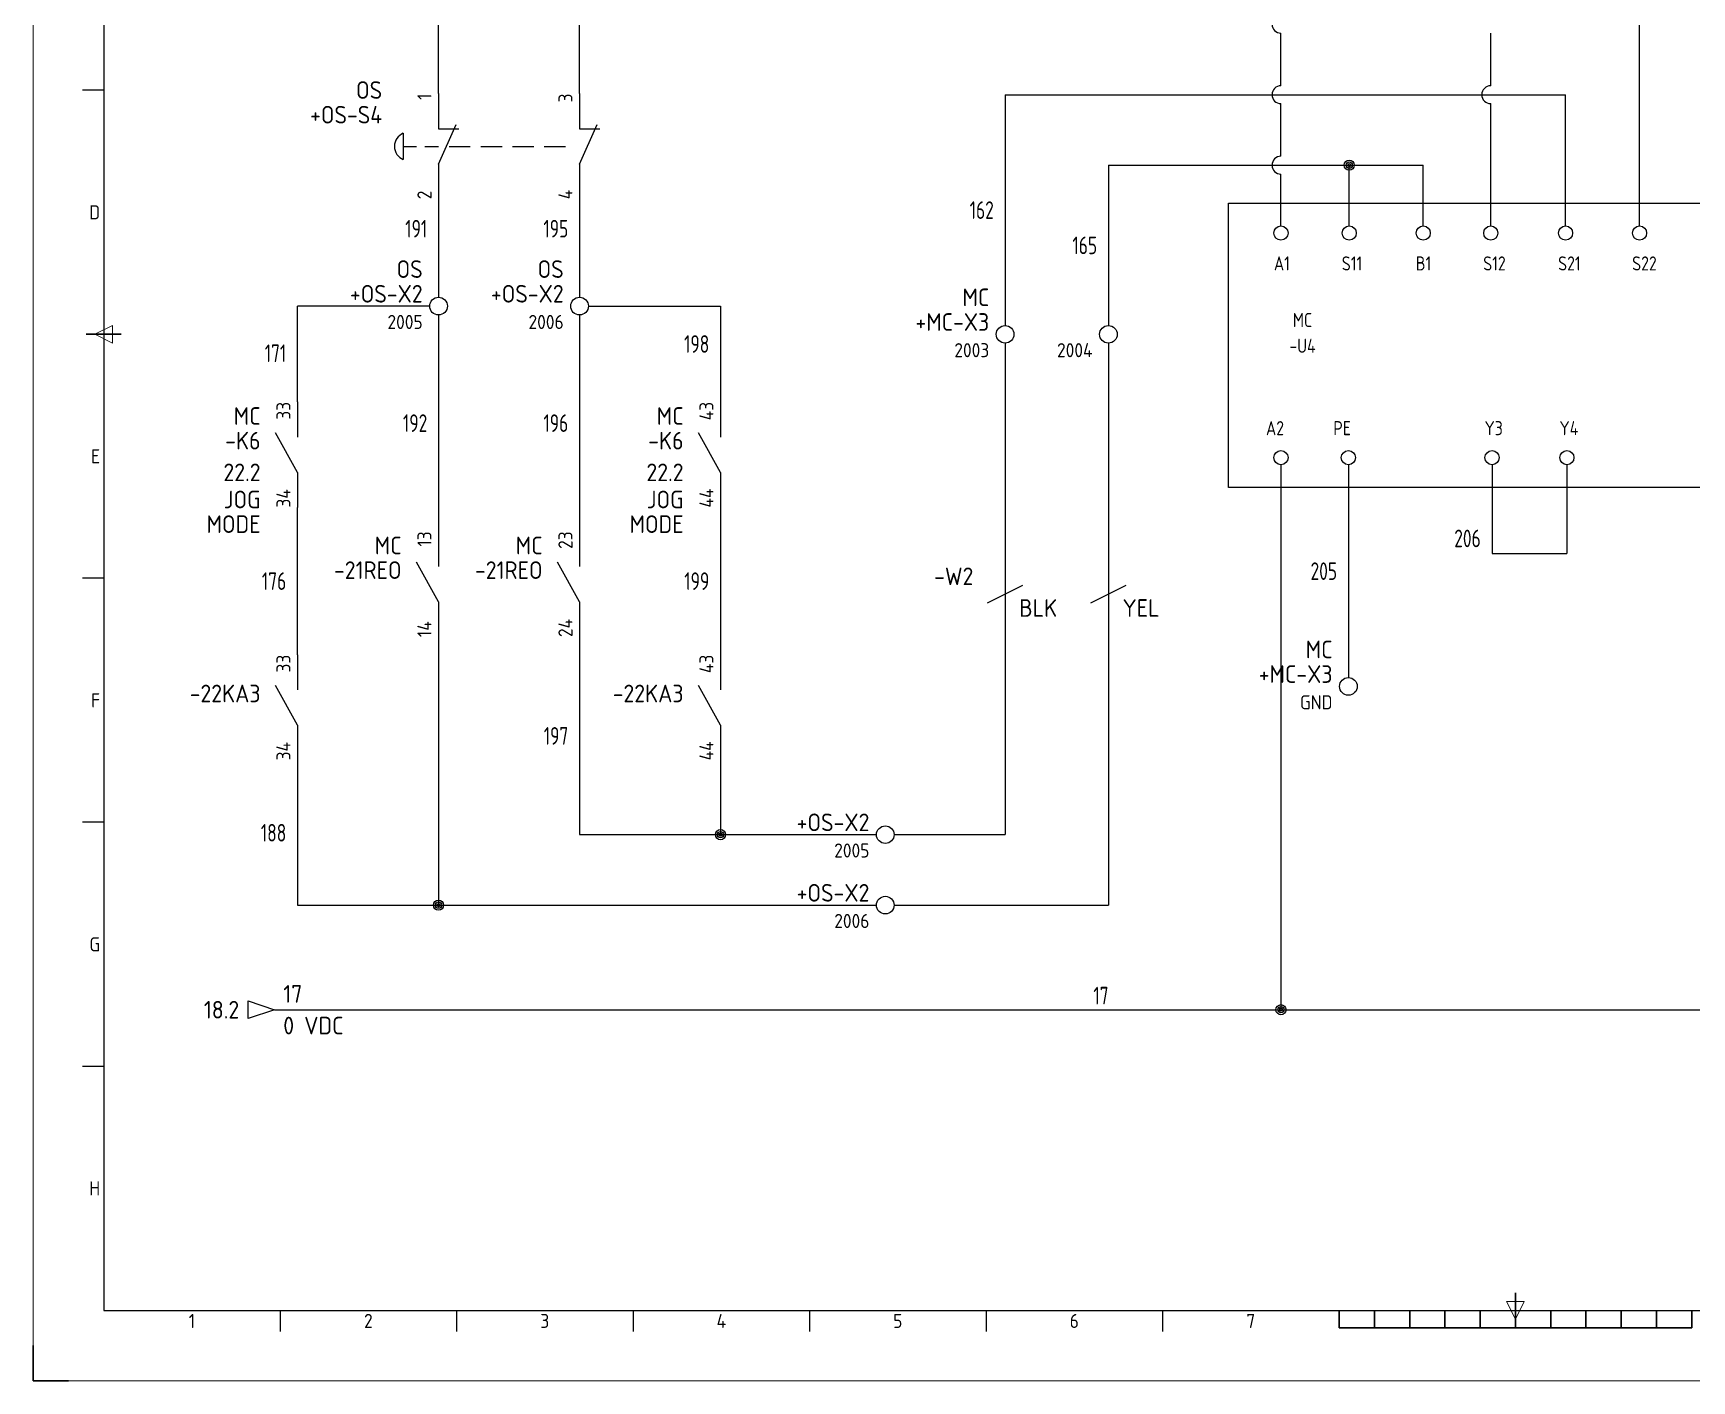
# Model space of a CAD drawing. Header units: millimetres. Extents: x 0 to 841, y 0 to 594.
# Drawn here: x 0 to 470.5, y 0 to 382.5 of the extents above; entities that cross this region are included whole.
import ezdxf
from ezdxf.enums import TextEntityAlignment as Align

# ---------------------------------------------------------------- set-up
doc = ezdxf.new("R2010")
doc.units = ezdxf.units.MM
doc.header["$LTSCALE"] = 12
doc.linetypes.add('DASHED', pattern=[0.75, 0.5, -0.25])
for name, color, linetype in [('AE_BOR', 1, 'Continuous'), ('BLU_1.0mm^2', 5, 'Continuous'), ('DESC', 150, 'Continuous'), ('DESCCHILD', 20, 'Continuous'), ('GRN_1.0mm^2', 3, 'Continuous'), ('GRN_2.5mm^2', 3, 'Continuous'), ('GRY_1.5mm^2', 9, 'Continuous'), ('LINK', 9, 'DASHED'), ('LOC', 8, 'Continuous'), ('MISC', 7, 'Continuous'), ('RED_1.0mm^2', 1, 'Continuous'), ('SYMS', 7, 'Continuous'), ('TAGS', 150, 'Continuous'), ('TERMS', 123, 'Continuous'), ('WIRENO', 72, 'Continuous'), ('WIREREF_DEST', 52, 'Continuous'), ('XREF', 7, 'Continuous'), ('XREFCHILD', 134, 'Continuous'), ('YEL_1.0mm^2', 2, 'Continuous')]:
    doc.layers.add(name, color=color, linetype=linetype)
doc.styles.add('WD_IEC', font='isocp2.shx', dxfattribs={"width": 0.9, "height": 4, "bigfont": 'gbcbig.shx'})

# ---------------------------------------------------------------- blocks, each defined once
blk = doc.blocks.new('gb_a1')
for p, q in [((20, 574), (20, 20)), ((20, 20), (821, 20))]:
    blk.add_line(p, q)
at = {"layer": 'AE_BOR', "color": 1, "lineweight": 15}
for p, q in [((0, 0), (0, 594)), ((17.5, 297), (22.5, 299.5)), ((22.5, 294.5), (17.5, 297)), ((22.5, 299.5), (22.5, 294.5)), ((420.5, 17.5), (418, 22.5)), ((418, 22.5), (423, 22.5)), ((423, 22.5), (420.5, 17.5)), ((841, 0), (0, 0))]:
    blk.add_line(p, q, dxfattribs=at)
at = {"layer": 'AE_BOR'}
for p, q in [((20, 366.25), (14, 366.25)), ((20, 227.75), (14, 227.75)), ((20, 158.5), (14, 158.5)), ((20, 89.25), (14, 89.25)), ((70.0625, 20), (70.0625, 14)), ((120.125, 20), (120.125, 14)), ((170.1875, 20), (170.1875, 14)), ((220.25, 20), (220.25, 14)), ((270.3125, 20), (270.3125, 14)), ((320.375, 20), (320.375, 14))]:
    blk.add_line(p, q, dxfattribs=at)
at = {"layer": 'AE_BOR', "color": 2, "lineweight": 30}
for p, q in [((15, 297), (25, 297)), ((420.5, 20), (420.5, 25)), ((370.5, 20), (370.5, 15)), ((380.5, 20), (380.5, 15)), ((390.5, 20), (390.5, 15)), ((400.5, 20), (400.5, 15)), ((410.5, 20), (410.5, 15)), ((420.5, 20), (420.5, 15)), ((430.5, 20), (430.5, 15)), ((440.5, 20), (440.5, 15)), ((450.5, 20), (450.5, 15)), ((460.5, 20), (460.5, 15)), ((470.5, 20), (470.5, 15)), ((370.5, 15), (470.5, 15))]:
    blk.add_line(p, q, dxfattribs=at)
at = {"layer": 'AE_BOR', "lineweight": 30}
for q in [(0, 10), (10, 0)]:
    blk.add_line((0, 0), q, dxfattribs=at)
at = {"layer": 'AE_BOR', "style": 'WD_IEC'}
for s, p in [('D', (19, 331.625)), ('E', (19, 262.375)), ('F', (19, 193.125)), ('G', (19, 123.875)), ('H', (19, 54.625))]:
    blk.add_text(s, height=4, dxfattribs=at).set_placement(p, align=Align.MIDDLE_RIGHT)
for s, p in [('1', (45.03125, 15)), ('2', (95.09375, 15)), ('3', (145.15625, 15)), ('4', (195.21875, 15)), ('5', (245.28125, 15)), ('6', (295.34375, 15)), ('7', (345.40625, 15))]:
    blk.add_text(s, height=4, dxfattribs=at).set_placement(p, align=Align.CENTER)
blk = doc.blocks.new('VDV1_25')
for p, q in [((237.14, 30.12), (232.64, 48.12)), ((237.14, 48.12), (237.14, 51.12)), ((256.39, 30.12), (251.89, 48.12)), ((256.39, 48.12), (256.39, 51.12)), ((277.39, 30.12), (272.89, 48.12)), ((277.39, 48.12), (277.39, 51.12)), ((298.39, 30.12), (293.89, 48.12)), ((298.39, 48.12), (298.39, 51.12)), ((237.14, 27.12), (237.14, 30.12)), ((256.39, 27.12), (256.39, 30.12)), ((277.39, 27.12), (277.39, 30.12)), ((298.39, 27.12), (298.39, 30.12))]:
    blk.add_line(p, q)
for centre in [(14.88, 72.25), (34.25, 72.25), (55.25, 72.25), (74.38, 72.25), (95.62, 72.25), (116.62, 72.25), (158.62, 72.25), (197.12, 72.25), (217.78, 72.26), (237.14, 72.25), (256.5, 72.25), (277.38, 72.25), (298.62, 72.25), (319.62, 72.25), (14.88, 8.5), (34, 8.5), (74.75, 8.5), (96, 8.5), (237.12, 8.5), (256.25, 8.5), (277.5, 8.5), (298.38, 8.5), (320, 8.5)]:
    blk.add_circle(centre, 2)
at = {"layer": 'SYMS'}
for p, q in [((0, 80.75), (337, 80.75)), ((0, 0), (0, 80.75)), ((337, 80.75), (337, 0)), ((237.14, 51.12), (237.14, 70.25)), ((256.39, 51.12), (256.39, 70.25)), ((277.39, 51.12), (277.39, 70.25)), ((298.39, 51.12), (298.39, 70.25)), ((237.14, 27.12), (237.12, 10.5)), ((256.39, 27.12), (256.38, 10.5)), ((277.39, 27.12), (277.38, 10.5)), ((298.39, 27.12), (298.38, 10.5)), ((337, 0), (0, 0))]:
    blk.add_line(p, q, dxfattribs=at)
at = {"style": 'WD_IEC', "flags": 1}
for tag, p, height in [('X4TERM01', (12.88, 72.25), 0.256), ('X2TERM01', (14.88, 74.25), 0.256), ('X2TERM02', (34.25, 74.25), 0.256), ('X2TERM03', (55.25, 74.25), 0.256), ('X2TERM04', (74.38, 74.25), 0.256), ('X2TERM05', (95.62, 74.25), 0.256), ('X2TERM06', (116.62, 74.25), 0.256), ('X2TERM07', (158.62, 74.25), 0.256), ('X2TERM08', (197.12, 74.25), 0.256), ('X2TERM09', (217.78, 74.26), 0.256), ('X2TERM10', (237.14, 74.25), 0.256), ('X2TERM11', (256.5, 74.25), 0.256), ('X2TERM12', (277.38, 74.25), 0.256), ('X2TERM13', (298.62, 74.25), 0.256), ('X2TERM14', (319.62, 74.25), 0.256), ('X1TERM14', (321.62, 72.25), 0.256), ('X4TERM15', (12.88, 8.5), 0.256), ('X8TERM15', (14.88, 6.5), 0.256), ('X8TERM16', (34, 6.5), 0.256), ('X8TERM17', (74.75, 6.5), 0.256), ('X8TERM18', (96, 6.5), 0.256), ('X8TERM19', (237.12, 6.5), 0.256), ('X8TERM20', (256.25, 6.5), 0.256), ('X8TERM21', (277.5, 6.5), 0.256), ('X8TERM22', (298.38, 6.5), 0.256), ('X8TERM23', (320, 6.5), 0.256), ('X1TERM23', (322, 8.5), 0.256), ('FAMILY', (0, 0), 0.02), ('CAT', (0, 0), 0.02), ('MFG', (0, 0), 0.02), ('ASSYCODE', (0, 0), 0.02)]:
    blk.add_attdef(tag, p, '', height=height, dxfattribs=at)
at = {"style": 'WD_IEC'}
for tag, p in [('DESC1', (345.5, 44.62)), ('DESC2', (345.5, 38.25)), ('INST', (347.85, 24.39)), ('LOC', (347.97, 17.09))]:
    blk.add_attdef(tag, p, '', height=4, dxfattribs=at)
blk.add_attdef('TAG1', text='', height=4, dxfattribs=at).set_placement((21, 38.25), align=Align.CENTER)
at = {"layer": 'SYMS', "style": 'WD_IEC'}
for tag, p in [('TERM01', (12.88, 61.62)), ('TERM02', (32.12, 61.62)), ('TERM03', (53.12, 61.62)), ('TERM04', (72.25, 61.62)), ('TERM05', (93.5, 61.62)), ('TERM06', (114.5, 61.62)), ('TERM07', (156.5, 61.62)), ('TERM08', (195, 61.62)), ('TERM09', (213.07, 61.62)), ('TERM10', (229.88, 61.62)), ('TERM11', (247.95, 61.62)), ('TERM12', (268.83, 61.62)), ('TERM13', (289.63, 61.62)), ('TERM14', (317.5, 61.62)), ('TERM15', (10.62, 14.88)), ('TERM16', (29.75, 14.88)), ('TERM17', (72.62, 14.88)), ('TERM18', (93.88, 14.88)), ('TERM19', (230.02, 14.88)), ('TERM20', (248.18, 14.88)), ('TERM21', (268.83, 14.88)), ('TERM22', (289.75, 14.88)), ('TERM23', (317.88, 14.88))]:
    blk.add_attdef(tag, p, '', height=4, dxfattribs=at)
blk = doc.blocks.new('VPB22')
for p, q in [((0, 7.5), (0, 2.5)), ((0, -2.5), (2.5, 3.12)), ((0, 2.5), (2.87, 2.5)), ((0, -2.5), (0, -7.5))]:
    blk.add_line(p, q)
at = {"style": 'WD_IEC'}
for tag, p in [('INST', (-5.25, 7.75)), ('LOC', (-5.25, 4.25)), ('TAG2', (-5.25, 0.75)), ('XREF', (-5.25, -3.75)), ('DESC1', (-5.25, -7.6)), ('DESC2', (-5.25, -11.1)), ('DESC3', (-5.25, -14.6))]:
    blk.add_attdef(tag, text='', height=2.5, dxfattribs=at).set_placement(p, align=Align.RIGHT)
blk.add_attdef('TERM01', text='', height=2, rotation=90, dxfattribs=at).set_placement((-1, 7.5), align=Align.RIGHT)
at = {"style": 'WD_IEC', "flags": 1}
for tag, p, height in [('X2TERM01', (0, 7.5), 0.32), ('X4LINK', (-2, 0), 0.32), ('X1LINK', (1.11, 0), 0.32), ('CONTACT', (4, -3.5), 1), ('FAMILY', (4, -5), 1), ('X8TERM02', (0, -7.5), 0.32)]:
    blk.add_attdef(tag, p, '', height=height, dxfattribs=at)
at = {"style": 'WD_IEC'}
blk.add_attdef('TERM02', (-1, -7.5), '', height=2, rotation=90, dxfattribs=at)
blk = doc.blocks.new('VPB12M')
for p, q in [((0, 7.5), (0, 2.5)), ((0, -2.5), (2.5, 3.125)), ((0, 2.5), (2.8678, 2.5)), ((-5, 1.875), (-5, -1.875)), ((-5, 0), (-3.125, 0)), ((-1.94444, 0), (0, 0)), ((0, -2.5), (0, -7.5))]:
    blk.add_line(p, q)
blk.add_arc((-4.21875, 0), 2.03125, 112.6198649, 247.3801351)
at = {"style": 'WD_IEC'}
for tag, p in [('INST', (-8, 10.25)), ('LOC', (-8, 6.75)), ('TAG1', (-8, 3.25)), ('DESC1', (-8, -10.35)), ('DESC2', (-8, -13.85)), ('DESC3', (-8, -17.35))]:
    blk.add_attdef(tag, text='', height=2.5, dxfattribs=at).set_placement(p, align=Align.RIGHT)
blk.add_attdef('TERM01', text='', height=2, rotation=90, dxfattribs=at).set_placement((-1, 7.5), align=Align.RIGHT)
at = {"style": 'WD_IEC', "flags": 1}
for tag, p, height in [('X2TERM01', (0, 7.5), 0.32), ('CONTACT', (0.5, 4.5), 1), ('X1LINK', (1.5, 0), 0.32), ('ASSYCODE', (1, -4), 1), ('FAMILY', (1, -5.5), 1), ('CATDESC', (1, -7), 1), ('X8TERM02', (0, -7.5), 0.32)]:
    blk.add_attdef(tag, p, '', height=height, dxfattribs=at)
at = {"style": 'WD_IEC', "flags": 9}
for tag, p in [('MFG', (-8.5, -0.25)), ('CAT', (-8.5, -2.75))]:
    blk.add_attdef(tag, text='', height=1.5, dxfattribs=at).set_placement(p, align=Align.RIGHT)
at = {"style": 'WD_IEC'}
blk.add_attdef('TERM02', (-1, -7.5), '', height=2, rotation=90, dxfattribs=at)
at = {"lineweight": 15, "style": 'WD_IEC'}
blk.add_attdef('XREF', text='', height=2.5, dxfattribs=at).set_placement((-8, -6.35), align=Align.RIGHT)
blk = doc.blocks.new('VCR21')
for p, q in [((0, 7.5), (0, 2.5)), ((0, -2.5), (-3.125, 3.125)), ((0, -2.5), (0, -7.5))]:
    blk.add_line(p, q)
at = {"style": 'WD_IEC'}
for tag, p in [('INST', (-5.25, 7.75)), ('LOC', (-5.25, 4.25)), ('TAG2', (-5.25, 0.75)), ('XREF', (-5.25, -3.75)), ('DESC1', (-5.25, -7.6)), ('DESC2', (-5.25, -11.1)), ('DESC3', (-5.25, -14.6))]:
    blk.add_attdef(tag, text='', height=2.5, dxfattribs=at).set_placement(p, align=Align.RIGHT)
blk.add_attdef('TERM01', text='', height=2, rotation=90, dxfattribs=at).set_placement((-1, 7.5), align=Align.RIGHT)
at = {"style": 'WD_IEC', "flags": 1}
for tag, p, height in [('X2TERM01', (0, 7.5), 0.32), ('X4LINK', (-2, 0), 0.32), ('X1LINK', (-0.5, 0), 0.32), ('CONTACT', (4, -3.5), 1), ('FAMILY', (4, -5), 1), ('X8TERM02', (0, -7.5), 0.32)]:
    blk.add_attdef(tag, p, '', height=height, dxfattribs=at)
at = {"style": 'WD_IEC'}
blk.add_attdef('TERM02', (-1, -7.5), '', height=2, rotation=90, dxfattribs=at)
blk = doc.blocks.new('HA1D3')
blk.add_lwpolyline([(0, 0), (-3.75, -1.25), (-3.75, 1.25)], close=True)
at = {"style": 'WD_IEC', "flags": 1}
blk.add_attdef('SIGCODE', text='', height=1, dxfattribs=at).set_placement((-2.5, 1.8), align=Align.RIGHT)
at = {"style": 'WD_IEC'}
for tag, p, height, flags in [('WIRENO', (1.25, 1), 2.5, 8), ('X1TERM01', (0, 0), 0.32, 1)]:
    blk.add_attdef(tag, p, '', height=height, dxfattribs=dict(at, flags=flags))
blk.add_attdef('XREF', text='', height=2.5, dxfattribs=at).set_placement((-5, 0), align=Align.MIDDLE_RIGHT)
blk.add_attdef('DESC1', text='', height=2.5, dxfattribs=at).set_placement((1.25, -1), align=Align.TOP_LEFT)
blk = doc.blocks.new('VT1002')
blk.add_circle((0, 0), 1.25)
at = {"style": 'WD_IEC'}
for tag, p in [('INST', (-2.25, 7.5)), ('LOC', (-2.25, 4))]:
    blk.add_attdef(tag, text='', height=2.5, dxfattribs=at).set_placement(p, align=Align.RIGHT)
at = {"style": 'WD_IEC', "flags": 1}
for tag, p, height in [('ASSYCODE', (2.75, 10.75), 1), ('CATDESC', (2.75, 9.25), 1), ('MFG', (2.75, 7.25), 1.5), ('CAT', (2.75, 4.75), 1.5), ('X2PIN01', (0, 2.25), 0.4), ('X4TERM01', (-1.25, 0), 0.32), ('X4PIN01', (-1.25, 1), 0.4), ('X4TERMDESC01', (-1.25, 0.5), 0.4), ('X2TERM01', (0, 1.25), 0.32), ('X2TERMDESC01', (0, 1.75), 0.4), ('X8PIN01', (0, -0.25), 0.4), ('X1TERM01', (1.25, 0), 0.32), ('X1PIN01', (1.25, 1), 0.4), ('X1TERMDESC01', (1.25, 0.5), 0.4), ('X8TERM01', (0, -1.25), 0.32), ('X8TERMDESC01', (0, -0.75), 0.4), ('LINKTERM', (0, -2), 0.4), ('STRIPSEQ', (0, -3), 0.4)]:
    blk.add_attdef(tag, p, '', height=height, dxfattribs=at)
at = {"style": 'WD_IEC', "flags": 8}
for tag, height, p in [('TAGSTRIP', 2.5, (-2.25, 0.5)), ('TERM01', 2, (-2.25, -3.25))]:
    blk.add_attdef(tag, text='', height=height, dxfattribs=at).set_placement(p, align=Align.RIGHT)
blk = doc.blocks.new('WD_WNH')
at = {"linetype": 'Continuous', "style": 'WD_IEC', "width": 0.8}
blk.add_attdef('WIRENO', text='', height=2.5, dxfattribs=at).set_placement((0, 0.75), align=Align.CENTER)
at = {"style": 'WD_IEC', "flags": 1}
for tag, p in [('W08USER', (0, 0.375)), ('W04USER', (0, 0.875)), ('W05USER', (0, 0.75)), ('W09USER', (0, 0.25)), ('W03USER', (0, 1)), ('W06USER', (0, 0.625)), ('W07USER', (0, 0.5)), ('W02USER', (0, 1.125)), ('W01USER', (0, 1.25)), ('W10USER', (0, 0.125))]:
    blk.add_attdef(tag, text='', height=0.08, dxfattribs=at).set_placement(p, align=Align.CENTER)
blk = doc.blocks.new('WD_WNV')
at = {"linetype": 'Continuous', "style": 'WD_IEC', "width": 0.8}
blk.add_attdef('WIRENO', text='', height=2.5, dxfattribs=at).set_placement((-1.6, 0), align=Align.MIDDLE_RIGHT)
at = {"style": 'WD_IEC', "flags": 1}
for tag, p in [('W08USER', (-1, 0.375)), ('W04USER', (-1, 0.875)), ('W05USER', (-1, 0.75)), ('W09USER', (-1, 0.25)), ('W03USER', (-1, 1)), ('W06USER', (-1, 0.625)), ('W07USER', (-1, 0.5)), ('W02USER', (-1, 1.125)), ('W01USER', (-1, 1.25)), ('W10USER', (-1, 0.125))]:
    blk.add_attdef(tag, text='', height=0.08, dxfattribs=at).set_placement(p, align=Align.CENTER)
blk = doc.blocks.new('VW01')
for p, q in [((-2.5, -1.25), (2.5, 1.25)), ((0, 1.25), (0, -1.25))]:
    blk.add_line(p, q)
at = {"style": 'WD_IEC', "flags": 1}
for tag, height, p in [('INST', 2.5, (-4.5, 8.25)), ('LOC', 2.5, (-4.5, 4.75)), ('XREF', 2.7, (-4.5, -3.75)), ('DESC1', 2.5, (-4.5, -7.75)), ('DESC2', 2.5, (-4.5, -11.25)), ('DESC3', 2.5, (-4.5, -14.75))]:
    blk.add_attdef(tag, text='', height=height, dxfattribs=at).set_placement(p, align=Align.RIGHT)
at = {"style": 'WD_IEC'}
blk.add_attdef('TAG1', text='', height=2.5, dxfattribs=at).set_placement((-4.5, 1.25), align=Align.RIGHT)
at = {"style": 'WD_IEC', "flags": 1}
for tag, p, height in [('X4LINK', (-1, 0), 0.32), ('X2TERM01', (0, 1.25), 0.32), ('X1LINK', (1, 0), 0.32), ('X8TERM01', (0, -1.25), 0.32), ('MFG', (3.06, -7.26), 1), ('ASSYCODE', (3.06, -10.26), 1), ('CAT', (3.06, -8.76), 1), ('FAMILY', (3.06, -11.76), 1), ('CATDESC', (3.06, -13.26), 1)]:
    blk.add_attdef(tag, p, '', height=height, dxfattribs=at)
at = {"style": 'WD_IEC'}
blk.add_attdef('RATING1', text='', height=2.5, dxfattribs=at).set_placement((2, -2), align=Align.MIDDLE_LEFT)
blk = doc.blocks.new('VW02')
for p, q in [((-2.5, -1.25), (2.5, 1.25)), ((0, 1.25), (0, -1.25))]:
    blk.add_line(p, q)
at = {"style": 'WD_IEC', "flags": 1}
for tag, height, p in [('INST', 2.5, (-4.5, 8.25)), ('LOC', 2.5, (-4.5, 4.75)), ('XREF', 2.7, (-4.5, -3.75)), ('DESC1', 2.5, (-4.5, -7.75)), ('DESC2', 2.5, (-4.5, -11.25)), ('DESC3', 2.5, (-4.5, -14.75))]:
    blk.add_attdef(tag, text='', height=height, dxfattribs=at).set_placement(p, align=Align.RIGHT)
at = {"style": 'WD_IEC'}
blk.add_attdef('TAG2', text='', height=2.5, dxfattribs=at).set_placement((-4.5, 1.25), align=Align.RIGHT)
at = {"style": 'WD_IEC', "flags": 1}
for tag, p, height in [('X4LINK', (-1, 0), 0.32), ('X2TERM01', (0, 1.25), 0.32), ('X1LINK', (1, 0), 0.32), ('X8TERM01', (0, -1.25), 0.32), ('FAMILY', (3.06, -11.76), 1)]:
    blk.add_attdef(tag, p, '', height=height, dxfattribs=at)
at = {"style": 'WD_IEC'}
blk.add_attdef('RATING1', text='', height=2.5, dxfattribs=at).set_placement((2, -2), align=Align.MIDDLE_LEFT)
blk = doc.blocks.new('HT0002')
blk.add_circle((0, 0), 1.25)
at = {"style": 'WD_IEC'}
for tag, p in [('INST', (-2.25, 7.5)), ('LOC', (-2.25, 4))]:
    blk.add_attdef(tag, text='', height=2.5, dxfattribs=at).set_placement(p, align=Align.RIGHT)
at = {"style": 'WD_IEC', "flags": 1}
for tag, p, height in [('ASSYCODE', (2.75, 10.75), 1), ('CATDESC', (2.75, 9.25), 1), ('MFG', (2.75, 7.25), 1.5), ('CAT', (2.75, 4.75), 1.5), ('X2PIN01', (0, 2.25), 0.4), ('X4TERM01', (-1.25, 0), 0.32), ('X4PIN01', (-1.25, 1), 0.4), ('X4TERMDESC01', (-1.25, 0.5), 0.4), ('X2TERM01', (0, 1.25), 0.32), ('X2TERMDESC01', (0, 1.75), 0.4), ('X8PIN01', (0, -0.25), 0.4), ('X1TERM01', (1.25, 0), 0.32), ('X1PIN01', (1.25, 1), 0.4), ('X1TERMDESC01', (1.25, 0.5), 0.4), ('X8TERM01', (0, -1.25), 0.32), ('X8TERMDESC01', (0, -0.75), 0.4), ('LINKTERM', (0, -2), 0.4), ('STRIPSEQ', (0, -3), 0.4)]:
    blk.add_attdef(tag, p, '', height=height, dxfattribs=at)
at = {"style": 'WD_IEC', "flags": 8}
for tag, height, p in [('TAGSTRIP', 2.5, (-2.25, 0.5)), ('TERM01', 2, (-2.25, -3.25))]:
    blk.add_attdef(tag, text='', height=height, dxfattribs=at).set_placement(p, align=Align.RIGHT)
blk = doc.blocks.new('wddot')
for radius in [0.72, 0.449, 0.223]:
    blk.add_circle((0, 0), radius)
blk = doc.blocks.new('VT0002')
blk.add_circle((0, 0), 1.25)
at = {"style": 'WD_IEC'}
for tag, p in [('INST', (-2.25, 7.5)), ('LOC', (-2.25, 4))]:
    blk.add_attdef(tag, text='', height=2.5, dxfattribs=at).set_placement(p, align=Align.RIGHT)
at = {"style": 'WD_IEC', "flags": 1}
for tag, p, height in [('ASSYCODE', (2.75, 10.75), 1), ('CATDESC', (2.75, 9.25), 1), ('MFG', (2.75, 7.25), 1.5), ('CAT', (2.75, 4.75), 1.5), ('X2PIN01', (0, 2.25), 0.4), ('X4TERM01', (-1.25, 0), 0.32), ('X4PIN01', (-1.25, 1), 0.4), ('X4TERMDESC01', (-1.25, 0.5), 0.4), ('X2TERM01', (0, 1.25), 0.32), ('X2TERMDESC01', (0, 1.75), 0.4), ('X8PIN01', (0, -0.25), 0.4), ('X1TERM01', (1.25, 0), 0.32), ('X1PIN01', (1.25, 1), 0.4), ('X1TERMDESC01', (1.25, 0.5), 0.4), ('X8TERM01', (0, -1.25), 0.32), ('X8TERMDESC01', (0, -0.75), 0.4), ('LINKTERM', (0, -2), 0.4), ('STRIPSEQ', (0, -3), 0.4)]:
    blk.add_attdef(tag, p, '', height=height, dxfattribs=at)
at = {"style": 'WD_IEC', "flags": 8}
for tag, height, p in [('TAGSTRIP', 2.5, (-2.25, 0.5)), ('TERM01', 2, (-2.25, -3.25))]:
    blk.add_attdef(tag, text='', height=height, dxfattribs=at).set_placement(p, align=Align.RIGHT)

msp = doc.modelspace()

# ---------------------------------------------------------------- linework, layer by layer
at = {"layer": 'BLU_1.0mm^2'}
for p, q in [((115, 365.32), (115, 388.2)), ((155, 365.32), (155, 388.2)), ((115, 335.32), (115, 307.5)), ((155, 335.32), (155, 307.5))]:
    msp.add_line(p, q, dxfattribs=at)
at = {"layer": 'GRN_1.0mm^2'}
for p, q in [((353.98, 259.99), (353.98, 105.32)), ((373.1, 259.99), (373.1, 199.57))]:
    msp.add_line(p, q, dxfattribs=at)
at = {"layer": 'GRN_2.5mm^2'}
msp.add_line((68.45, 105.32), (743.73, 105.32), dxfattribs=at)
at = {"layer": 'GRY_1.5mm^2'}
for p, q in [((353.98, 367.54), (353.98, 382.46)), ((413.48, 367.54), (413.48, 382.46)), ((455.73, 327.74), (455.73, 385)), ((275.72, 365), (434.73, 365)), ((275.72, 365), (275.72, 299.49)), ((353.98, 347.52), (353.98, 362.46)), ((413.48, 327.74), (413.48, 362.46)), ((434.73, 327.74), (434.73, 365)), ((305.03, 345), (394.35, 345)), ((305.03, 345), (305.03, 299.49)), ((373.35, 327.74), (373.35, 345)), ((394.35, 327.74), (394.35, 345)), ((353.98, 327.74), (353.98, 342.44)), ((413.85, 259.99), (413.85, 234.82)), ((435.1, 259.99), (435.1, 234.82)), ((413.85, 234.82), (435.1, 234.82))]:
    msp.add_line(p, q, dxfattribs=at)
for centre in [(353.98, 385), (353.98, 365), (413.48, 365), (353.98, 344.98)]:
    msp.add_arc(centre, 2.54, 90, 270, dxfattribs=at)
at = {"layer": 'LINK'}
msp.add_lwpolyline([(118, 350.32), (151, 350.32)], dxfattribs=at)
at = {"layer": 'RED_1.0mm^2'}
for p, q in [((75, 277.82), (75, 305)), ((112.5, 305), (75, 305)), ((115, 302.5), (115, 241.07)), ((155, 302.5), (155, 241.07)), ((157.5, 305), (195, 305)), ((195, 305), (195, 277.82)), ((275.72, 294.49), (275.72, 225.82)), ((75, 206.07), (75, 247.82)), ((195, 247.82), (195, 206.07)), ((275.72, 220.82), (275.72, 155)), ((115, 211.07), (115, 135)), ((155, 211.07), (155.01, 155)), ((75, 176.07), (75, 135)), ((195, 176.07), (195, 155)), ((155.01, 155), (239.23, 155)), ((244.23, 155), (275.72, 155)), ((75, 135), (239.23, 135))]:
    msp.add_line(p, q, dxfattribs=at)
at = {"layer": 'YEL_1.0mm^2'}
for p, q in [((305.03, 294.49), (305.03, 225.82)), ((305.03, 220.82), (305.03, 135)), ((244.23, 135), (305.03, 135))]:
    msp.add_line(p, q, dxfattribs=at)

# ---------------------------------------------------------------- block references
msp.add_blockref('gb_a1', (0, 0))
at = {"layer": 'SYMS'}
ref = msp.add_blockref('VPB12M', (115, 350.32), dxfattribs=dict(at, xscale=2, yscale=2, zscale=2))
ref.add_attrib('TAG1', '+OS-S4', dxfattribs={"layer": 'TAGS', "height": 5, "style": 'WD_IEC'}).set_placement((99, 356.82), align=Align.RIGHT)
ref.add_attrib('LOC', 'OS', dxfattribs={"layer": 'LOC', "height": 5, "style": 'WD_IEC'}).set_placement((99, 363.82), align=Align.RIGHT)
ref.add_attrib('TERM01', '1', dxfattribs={"layer": 'TERMS', "height": 4, "rotation": 90, "style": 'WD_IEC'}).set_placement((113, 365.32), align=Align.RIGHT)
ref.add_attrib('TERM02', '2', (113, 335.32), dxfattribs={"layer": 'TERMS', "height": 4, "rotation": 90, "style": 'WD_IEC'})
ref = msp.add_blockref('VPB22', (155, 350.32), dxfattribs=dict(at, xscale=2, yscale=2, zscale=2))
ref.add_attrib('TERM01', '3', dxfattribs={"layer": 'TERMS', "height": 4, "rotation": 90, "style": 'WD_IEC'}).set_placement((153, 365.32), align=Align.RIGHT)
ref.add_attrib('TERM02', '4', (153, 335.32), dxfattribs={"layer": 'TERMS', "height": 4, "rotation": 90, "style": 'WD_IEC'})
at = {"layer": 'SYMS', "xscale": 2, "yscale": 2, "zscale": 2}
for p in [(373.35, 345), (195, 155), (115, 135), (353.98, 105.32)]:
    msp.add_blockref('wddot', p, dxfattribs=at)
at = {"layer": 'SYMS'}
ref = msp.add_blockref('VDV1_25', (339.1, 253.49), dxfattribs=at)
ref.add_attrib('TERM10', '13', (568.98, 315.11), dxfattribs={"layer": 'TERMS', "height": 4, "style": 'WD_IEC', "width": 0.9})
ref.add_attrib('TERM23', '34', (656.98, 268.36), dxfattribs={"layer": 'TERMS', "height": 4, "style": 'WD_IEC', "width": 0.9})
ref.add_attrib('TERM22', '68', (628.85, 268.36), dxfattribs={"layer": 'TERMS', "height": 4, "style": 'WD_IEC', "width": 0.9})
ref.add_attrib('TERM21', '58', (607.93, 268.36), dxfattribs={"layer": 'TERMS', "height": 4, "style": 'WD_IEC', "width": 0.9})
ref.add_attrib('TERM20', '24', (587.28, 268.36), dxfattribs={"layer": 'TERMS', "height": 4, "style": 'WD_IEC', "width": 0.9})
ref.add_attrib('TERM19', '14', (569.13, 268.36), dxfattribs={"layer": 'TERMS', "height": 4, "style": 'WD_IEC', "width": 0.9})
ref.add_attrib('TERM18', 'Y4', (432.98, 268.36), dxfattribs={"layer": 'TERMS', "height": 4, "style": 'WD_IEC', "width": 0.9})
ref.add_attrib('TERM17', 'Y3', (411.73, 268.36), dxfattribs={"layer": 'TERMS', "height": 4, "style": 'WD_IEC', "width": 0.9})
ref.add_attrib('TERM16', 'PE', (368.85, 268.36), dxfattribs={"layer": 'TERMS', "height": 4, "style": 'WD_IEC', "width": 0.9})
ref.add_attrib('TERM15', 'A2', (349.73, 268.36), dxfattribs={"layer": 'TERMS', "height": 4, "style": 'WD_IEC', "width": 0.9})
ref.add_attrib('TERM14', '33', (656.6, 315.11), dxfattribs={"layer": 'TERMS', "height": 4, "style": 'WD_IEC', "width": 0.9})
ref.add_attrib('TERM13', '67', (628.73, 315.11), dxfattribs={"layer": 'TERMS', "height": 4, "style": 'WD_IEC', "width": 0.9})
ref.add_attrib('TERM12', '57', (607.93, 315.11), dxfattribs={"layer": 'TERMS', "height": 4, "style": 'WD_IEC', "width": 0.9})
ref.add_attrib('TERM11', '23', (587.05, 315.11), dxfattribs={"layer": 'TERMS', "height": 4, "style": 'WD_IEC', "width": 0.9})
ref.add_attrib('TERM09', 'S33', (552.17, 315.11), dxfattribs={"layer": 'TERMS', "height": 4, "style": 'WD_IEC', "width": 0.9})
ref.add_attrib('TERM08', 'Y2', (534.1, 315.11), dxfattribs={"layer": 'TERMS', "height": 4, "style": 'WD_IEC', "width": 0.9})
ref.add_attrib('TERM07', 'Y1', (495.6, 315.11), dxfattribs={"layer": 'TERMS', "height": 4, "style": 'WD_IEC', "width": 0.9})
ref.add_attrib('TERM06', 'S22', (453.6, 315.11), dxfattribs={"layer": 'TERMS', "height": 4, "style": 'WD_IEC', "width": 0.9})
ref.add_attrib('TERM05', 'S21', (432.6, 315.11), dxfattribs={"layer": 'TERMS', "height": 4, "style": 'WD_IEC', "width": 0.9})
ref.add_attrib('TERM04', 'S12', (411.35, 315.11), dxfattribs={"layer": 'TERMS', "height": 4, "style": 'WD_IEC', "width": 0.9})
ref.add_attrib('TERM03', 'B1', (392.23, 315.11), dxfattribs={"layer": 'TERMS', "height": 4, "style": 'WD_IEC', "width": 0.9})
ref.add_attrib('TERM02', 'S11', (371.23, 315.11), dxfattribs={"layer": 'TERMS', "height": 4, "style": 'WD_IEC', "width": 0.9})
ref.add_attrib('TERM01', 'A1', (351.98, 315.11), dxfattribs={"layer": 'TERMS', "height": 4, "style": 'WD_IEC', "width": 0.9})
ref.add_attrib('DESC1', 'XPS-AT', (684.6, 298.11), dxfattribs={"layer": 'DESC', "height": 4, "style": 'WD_IEC', "width": 0.9})
ref.add_attrib('LOC', 'MC', (357.34, 299.05), dxfattribs={"layer": 'LOC', "height": 4, "style": 'WD_IEC', "width": 0.9})
ref.add_attrib('DESC2', 'EMERGENCY STOP RELAY', (684.6, 291.74), dxfattribs={"layer": 'DESC', "height": 4, "style": 'WD_IEC', "width": 0.9})
ref.add_attrib('TAG1', '-U4', dxfattribs={"layer": 'TAGS', "height": 4, "style": 'WD_IEC', "width": 0.9}).set_placement((360.1, 291.74), align=Align.CENTER)
ref = msp.add_blockref('VT1002', (115, 305), dxfattribs=dict(at, xscale=2, yscale=2, zscale=2))
ref.add_attrib('TAGSTRIP', '+OS-X2', dxfattribs={"layer": 'TAGS', "height": 5, "style": 'WD_IEC', "flags": 8}).set_placement((110.5, 306), align=Align.RIGHT)
ref.add_attrib('LOC', 'OS', dxfattribs={"layer": 'LOC', "height": 5, "style": 'WD_IEC'}).set_placement((110.5, 313), align=Align.RIGHT)
ref.add_attrib('TERM01', '2005', dxfattribs={"layer": 'TERMS', "height": 4, "style": 'WD_IEC', "flags": 8}).set_placement((110.5, 298.5), align=Align.RIGHT)
ref = msp.add_blockref('VT1002', (155, 305), dxfattribs=dict(at, xscale=2, yscale=2, zscale=2))
ref.add_attrib('TAGSTRIP', '+OS-X2', dxfattribs={"layer": 'TAGS', "height": 5, "style": 'WD_IEC', "flags": 8}).set_placement((150.5, 306), align=Align.RIGHT)
ref.add_attrib('LOC', 'OS', dxfattribs={"layer": 'LOC', "height": 5, "style": 'WD_IEC'}).set_placement((150.5, 313), align=Align.RIGHT)
ref.add_attrib('TERM01', '2006', dxfattribs={"layer": 'TERMS', "height": 4, "style": 'WD_IEC', "flags": 8}).set_placement((150.5, 298.5), align=Align.RIGHT)
ref = msp.add_blockref('VT1002', (275.72, 296.99), dxfattribs=dict(at, xscale=2, yscale=2, zscale=2))
ref.add_attrib('TAGSTRIP', '+MC-X3', dxfattribs={"layer": 'TAGS', "height": 5, "style": 'WD_IEC', "flags": 8}).set_placement((271.22, 297.99), align=Align.RIGHT)
ref.add_attrib('LOC', 'MC', dxfattribs={"layer": 'LOC', "height": 5, "style": 'WD_IEC'}).set_placement((271.22, 304.99), align=Align.RIGHT)
ref.add_attrib('TERM01', '2003', dxfattribs={"layer": 'TERMS', "height": 4, "style": 'WD_IEC', "flags": 8}).set_placement((271.22, 290.49), align=Align.RIGHT)
ref = msp.add_blockref('VT1002', (305.03, 296.99), dxfattribs=dict(at, xscale=2, yscale=2, zscale=2))
ref.add_attrib('TERM01', '2004', dxfattribs={"layer": 'TERMS', "height": 4, "style": 'WD_IEC', "flags": 8}).set_placement((300.53, 290.49), align=Align.RIGHT)
ref = msp.add_blockref('VCR21', (75, 262.82), dxfattribs=dict(at, xscale=2, yscale=2, zscale=2))
ref.add_attrib('TAG2', '-K6', dxfattribs={"layer": 'TAGS', "height": 5, "style": 'WD_IEC'}).set_placement((64.5, 264.32), align=Align.RIGHT)
ref.add_attrib('LOC', 'MC', dxfattribs={"layer": 'LOC', "height": 5, "style": 'WD_IEC'}).set_placement((64.5, 271.32), align=Align.RIGHT)
ref.add_attrib('DESC1', 'JOG', dxfattribs={"layer": 'DESCCHILD', "height": 5, "style": 'WD_IEC'}).set_placement((64.5, 247.62), align=Align.RIGHT)
ref.add_attrib('DESC2', 'MODE', dxfattribs={"layer": 'DESCCHILD', "height": 5, "style": 'WD_IEC'}).set_placement((64.5, 240.62), align=Align.RIGHT)
ref.add_attrib('XREF', '22.2', dxfattribs={"layer": 'XREFCHILD', "height": 5, "style": 'WD_IEC'}).set_placement((64.5, 255.32), align=Align.RIGHT)
ref.add_attrib('TERM01', '33', dxfattribs={"layer": 'TERMS', "height": 4, "rotation": 90, "style": 'WD_IEC'}).set_placement((73, 277.82), align=Align.RIGHT)
ref.add_attrib('TERM02', '34', (73, 247.82), dxfattribs={"layer": 'TERMS', "height": 4, "rotation": 90, "style": 'WD_IEC'})
ref = msp.add_blockref('VCR21', (195, 262.82), dxfattribs=dict(at, xscale=2, yscale=2, zscale=2))
ref.add_attrib('TAG2', '-K6', dxfattribs={"layer": 'TAGS', "height": 5, "style": 'WD_IEC'}).set_placement((184.5, 264.32), align=Align.RIGHT)
ref.add_attrib('LOC', 'MC', dxfattribs={"layer": 'LOC', "height": 5, "style": 'WD_IEC'}).set_placement((184.5, 271.32), align=Align.RIGHT)
ref.add_attrib('DESC1', 'JOG', dxfattribs={"layer": 'DESCCHILD', "height": 5, "style": 'WD_IEC'}).set_placement((184.5, 247.62), align=Align.RIGHT)
ref.add_attrib('DESC2', 'MODE', dxfattribs={"layer": 'DESCCHILD', "height": 5, "style": 'WD_IEC'}).set_placement((184.5, 240.62), align=Align.RIGHT)
ref.add_attrib('XREF', '22.2', dxfattribs={"layer": 'XREFCHILD', "height": 5, "style": 'WD_IEC'}).set_placement((184.5, 255.32), align=Align.RIGHT)
ref.add_attrib('TERM01', '43', dxfattribs={"layer": 'TERMS', "height": 4, "rotation": 90, "style": 'WD_IEC'}).set_placement((193, 277.82), align=Align.RIGHT)
ref.add_attrib('TERM02', '44', (193, 247.82), dxfattribs={"layer": 'TERMS', "height": 4, "rotation": 90, "style": 'WD_IEC'})
ref = msp.add_blockref('VCR21', (115, 226.07), dxfattribs=dict(at, xscale=2, yscale=2, zscale=2))
ref.add_attrib('TAG2', '-21REO', dxfattribs={"layer": 'TAGS', "height": 5, "style": 'WD_IEC'}).set_placement((104.5, 227.57), align=Align.RIGHT)
ref.add_attrib('LOC', 'MC', dxfattribs={"layer": 'LOC', "height": 5, "style": 'WD_IEC'}).set_placement((104.5, 234.57), align=Align.RIGHT)
ref.add_attrib('TERM01', '13', dxfattribs={"layer": 'TERMS', "height": 4, "rotation": 90, "style": 'WD_IEC'}).set_placement((113, 241.07), align=Align.RIGHT)
ref.add_attrib('TERM02', '14', (113, 211.07), dxfattribs={"layer": 'TERMS', "height": 4, "rotation": 90, "style": 'WD_IEC'})
ref = msp.add_blockref('VCR21', (155, 226.07), dxfattribs=dict(at, xscale=2, yscale=2, zscale=2))
ref.add_attrib('TAG2', '-21REO', dxfattribs={"layer": 'TAGS', "height": 5, "style": 'WD_IEC'}).set_placement((144.5, 227.57), align=Align.RIGHT)
ref.add_attrib('LOC', 'MC', dxfattribs={"layer": 'LOC', "height": 5, "style": 'WD_IEC'}).set_placement((144.5, 234.57), align=Align.RIGHT)
ref.add_attrib('TERM01', '23', dxfattribs={"layer": 'TERMS', "height": 4, "rotation": 90, "style": 'WD_IEC'}).set_placement((153, 241.07), align=Align.RIGHT)
ref.add_attrib('TERM02', '24', (153, 211.07), dxfattribs={"layer": 'TERMS', "height": 4, "rotation": 90, "style": 'WD_IEC'})
ref = msp.add_blockref('VW01', (275.72, 223.32), dxfattribs=dict(at, xscale=2, yscale=2, zscale=2))
ref.add_attrib('TAG1', '-W2', dxfattribs={"layer": 'TAGS', "height": 5, "style": 'WD_IEC'}).set_placement((266.72, 225.82), align=Align.RIGHT)
ref.add_attrib('RATING1', 'BLK', dxfattribs={"layer": 'MISC', "height": 5, "style": 'WD_IEC'}).set_placement((279.72, 219.32), align=Align.MIDDLE_LEFT)
ref = msp.add_blockref('VW02', (305.03, 223.32), dxfattribs=dict(at, xscale=2, yscale=2, zscale=2))
ref.add_attrib('RATING1', 'YEL', dxfattribs={"layer": 'MISC', "height": 5, "style": 'WD_IEC'}).set_placement((309.03, 219.32), align=Align.MIDDLE_LEFT)
ref = msp.add_blockref('VT0002', (373.1, 197.07), dxfattribs=dict(at, xscale=2, yscale=2, zscale=2))
ref.add_attrib('TAGSTRIP', '+MC-X3', dxfattribs={"layer": 'TAGS', "height": 5, "style": 'WD_IEC', "flags": 8}).set_placement((368.6, 198.07), align=Align.RIGHT)
ref.add_attrib('LOC', 'MC', dxfattribs={"layer": 'LOC', "height": 5, "style": 'WD_IEC'}).set_placement((368.6, 205.07), align=Align.RIGHT)
ref.add_attrib('TERM01', 'GND', dxfattribs={"layer": 'TERMS', "height": 4, "style": 'WD_IEC', "flags": 8}).set_placement((368.6, 190.57), align=Align.RIGHT)
ref = msp.add_blockref('VCR21', (75, 191.07), dxfattribs=dict(at, xscale=2, yscale=2, zscale=2))
ref.add_attrib('TAG2', '-22KA3', dxfattribs={"layer": 'TAGS', "height": 5, "style": 'WD_IEC'}).set_placement((64.5, 192.57), align=Align.RIGHT)
ref.add_attrib('TERM01', '33', dxfattribs={"layer": 'TERMS', "height": 4, "rotation": 90, "style": 'WD_IEC'}).set_placement((73, 206.07), align=Align.RIGHT)
ref.add_attrib('TERM02', '34', (73, 176.07), dxfattribs={"layer": 'TERMS', "height": 4, "rotation": 90, "style": 'WD_IEC'})
ref = msp.add_blockref('VCR21', (195, 191.07), dxfattribs=dict(at, xscale=2, yscale=2, zscale=2))
ref.add_attrib('TAG2', '-22KA3', dxfattribs={"layer": 'TAGS', "height": 5, "style": 'WD_IEC'}).set_placement((184.5, 192.57), align=Align.RIGHT)
ref.add_attrib('TERM01', '43', dxfattribs={"layer": 'TERMS', "height": 4, "rotation": 90, "style": 'WD_IEC'}).set_placement((193, 206.07), align=Align.RIGHT)
ref.add_attrib('TERM02', '44', (193, 176.07), dxfattribs={"layer": 'TERMS', "height": 4, "rotation": 90, "style": 'WD_IEC'})
ref = msp.add_blockref('HT0002', (241.73, 155), dxfattribs=dict(at, xscale=2, yscale=2, zscale=2))
ref.add_attrib('TAGSTRIP', '+OS-X2', dxfattribs={"layer": 'TAGS', "height": 5, "style": 'WD_IEC', "flags": 8}).set_placement((237.23, 156), align=Align.RIGHT)
ref.add_attrib('TERM01', '2005', dxfattribs={"layer": 'TERMS', "height": 4, "style": 'WD_IEC', "flags": 8}).set_placement((237.23, 148.5), align=Align.RIGHT)
ref = msp.add_blockref('HT0002', (241.73, 135), dxfattribs=dict(at, xscale=2, yscale=2, zscale=2))
ref.add_attrib('TAGSTRIP', '+OS-X2', dxfattribs={"layer": 'TAGS', "height": 5, "style": 'WD_IEC', "flags": 8}).set_placement((237.23, 136), align=Align.RIGHT)
ref.add_attrib('TERM01', '2006', dxfattribs={"layer": 'TERMS', "height": 4, "style": 'WD_IEC', "flags": 8}).set_placement((237.23, 128.5), align=Align.RIGHT)
ref = msp.add_blockref('HA1D3', (68.45, 105.32), dxfattribs=dict(at, xscale=2, yscale=2, zscale=2))
ref.add_attrib('WIRENO', '17', (70.95, 107.32), dxfattribs={"layer": 'WIREREF_DEST', "height": 5, "style": 'WD_IEC', "flags": 8})
ref.add_attrib('DESC1', '0 VDC', dxfattribs={"layer": 'DESC', "height": 5, "style": 'WD_IEC'}).set_placement((70.95, 103.32), align=Align.TOP_LEFT)
ref.add_attrib('XREF', '18.2', dxfattribs={"layer": 'XREF', "height": 5, "style": 'WD_IEC'}).set_placement((58.45, 105.32), align=Align.MIDDLE_RIGHT)
at = {"layer": 'WIRENO'}
ref = msp.add_blockref('WD_WNV', (275.72, 332.24), dxfattribs=dict(at, xscale=2, yscale=2, zscale=2))
ref.add_attrib('WIRENO', '162', dxfattribs={"linetype": 'Continuous', "height": 5, "style": 'WD_IEC', "width": 0.8}).set_placement((272.52, 332.24), align=Align.MIDDLE_RIGHT)
ref = msp.add_blockref('WD_WNV', (115, 326.98), dxfattribs=dict(at, xscale=2, yscale=2, zscale=2))
ref.add_attrib('WIRENO', '191', dxfattribs={"linetype": 'Continuous', "height": 5, "style": 'WD_IEC', "width": 0.8}).set_placement((111.8, 326.98), align=Align.MIDDLE_RIGHT)
ref = msp.add_blockref('WD_WNV', (155, 326.98), dxfattribs=dict(at, xscale=2, yscale=2, zscale=2))
ref.add_attrib('WIRENO', '195', dxfattribs={"linetype": 'Continuous', "height": 5, "style": 'WD_IEC', "width": 0.8}).set_placement((151.8, 326.98), align=Align.MIDDLE_RIGHT)
ref = msp.add_blockref('WD_WNV', (305.03, 322.24), dxfattribs=dict(at, xscale=2, yscale=2, zscale=2))
ref.add_attrib('WIRENO', '165', dxfattribs={"linetype": 'Continuous', "height": 5, "style": 'WD_IEC', "width": 0.8}).set_placement((301.83, 322.24), align=Align.MIDDLE_RIGHT)
ref = msp.add_blockref('WD_WNV', (195, 294.25), dxfattribs=dict(at, xscale=2, yscale=2, zscale=2))
ref.add_attrib('WIRENO', '198', dxfattribs={"linetype": 'Continuous', "height": 5, "style": 'WD_IEC', "width": 0.8}).set_placement((191.8, 294.25), align=Align.MIDDLE_RIGHT)
ref = msp.add_blockref('WD_WNV', (75, 291.62), dxfattribs=dict(at, xscale=2, yscale=2, zscale=2))
ref.add_attrib('WIRENO', '171', dxfattribs={"linetype": 'Continuous', "height": 5, "style": 'WD_IEC', "width": 0.8}).set_placement((71.8, 291.62), align=Align.MIDDLE_RIGHT)
ref = msp.add_blockref('WD_WNV', (115, 271.79), dxfattribs=dict(at, xscale=2, yscale=2, zscale=2))
ref.add_attrib('WIRENO', '192', dxfattribs={"linetype": 'Continuous', "height": 5, "style": 'WD_IEC', "width": 0.8}).set_placement((111.8, 271.79), align=Align.MIDDLE_RIGHT)
ref = msp.add_blockref('WD_WNV', (155, 271.79), dxfattribs=dict(at, xscale=2, yscale=2, zscale=2))
ref.add_attrib('WIRENO', '196', dxfattribs={"linetype": 'Continuous', "height": 5, "style": 'WD_IEC', "width": 0.8}).set_placement((151.8, 271.79), align=Align.MIDDLE_RIGHT)
ref = msp.add_blockref('WD_WNV', (413.85, 239.07), dxfattribs=dict(at, xscale=2, yscale=2, zscale=2))
ref.add_attrib('WIRENO', '206', dxfattribs={"linetype": 'Continuous', "height": 5, "style": 'WD_IEC', "width": 0.8}).set_placement((410.65, 239.07), align=Align.MIDDLE_RIGHT)
ref = msp.add_blockref('WD_WNV', (373.1, 229.78), dxfattribs=dict(at, xscale=2, yscale=2, zscale=2))
ref.add_attrib('WIRENO', '205', dxfattribs={"linetype": 'Continuous', "height": 5, "style": 'WD_IEC', "width": 0.8}).set_placement((369.9, 229.78), align=Align.MIDDLE_RIGHT)
ref = msp.add_blockref('WD_WNV', (75, 226.95), dxfattribs=dict(at, xscale=2, yscale=2, zscale=2))
ref.add_attrib('WIRENO', '176', dxfattribs={"linetype": 'Continuous', "height": 5, "style": 'WD_IEC', "width": 0.8}).set_placement((71.8, 226.95), align=Align.MIDDLE_RIGHT)
ref = msp.add_blockref('WD_WNV', (195, 226.95), dxfattribs=dict(at, xscale=2, yscale=2, zscale=2))
ref.add_attrib('WIRENO', '199', dxfattribs={"linetype": 'Continuous', "height": 5, "style": 'WD_IEC', "width": 0.8}).set_placement((191.8, 226.95), align=Align.MIDDLE_RIGHT)
ref = msp.add_blockref('WD_WNV', (155, 183.04), dxfattribs=dict(at, xscale=2, yscale=2, zscale=2))
ref.add_attrib('WIRENO', '197', dxfattribs={"linetype": 'Continuous', "height": 5, "style": 'WD_IEC', "width": 0.8}).set_placement((151.8, 183.04), align=Align.MIDDLE_RIGHT)
ref = msp.add_blockref('WD_WNV', (75, 155.54), dxfattribs=dict(at, xscale=2, yscale=2, zscale=2))
ref.add_attrib('WIRENO', '188', dxfattribs={"linetype": 'Continuous', "height": 5, "style": 'WD_IEC', "width": 0.8}).set_placement((71.8, 155.54), align=Align.MIDDLE_RIGHT)
ref = msp.add_blockref('WD_WNH', (302.91, 105.32), dxfattribs=dict(at, xscale=2, yscale=2, zscale=2))
ref.add_attrib('WIRENO', '17', dxfattribs={"linetype": 'Continuous', "height": 5, "style": 'WD_IEC', "width": 0.8}).set_placement((302.91, 106.82), align=Align.CENTER)

doc.saveas('drawing.dxf')
